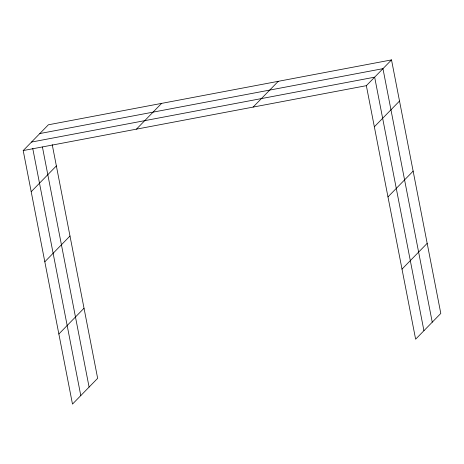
<?xml version="1.0" encoding="UTF-8"?>
<svg xmlns="http://www.w3.org/2000/svg" width="464" height="464" viewBox="0 0 464 464"><rect width="100%" height="100%" fill="white"/><g stroke="black" fill="none" stroke-linecap="round" stroke-linejoin="round"><path stroke-width="0.7" d="M52.229 144.652L97.649 378.328L72.483 404.098L23.2 150.568L48.372 124.799L391.517 59.902L440.8 313.432L415.628 339.201L366.351 85.672L391.517 59.902M31.198 191.696L56.364 165.926M136.439 129.154L161.611 103.385M44.822 261.789L69.989 236.019M253.112 107.085L278.278 81.316M58.858 334.005L84.025 308.235M374.344 126.805L399.516 101.036M387.968 196.898L413.14 171.129M402.004 269.114L427.176 243.345M39.811 133.557L382.962 68.666L432.245 322.196M31.506 142.065L374.657 77.169L423.934 330.699M23.2 150.568L366.351 85.672M42.433 147.03L89.094 387.086M32.747 148.445L80.788 395.589"/></g></svg>
